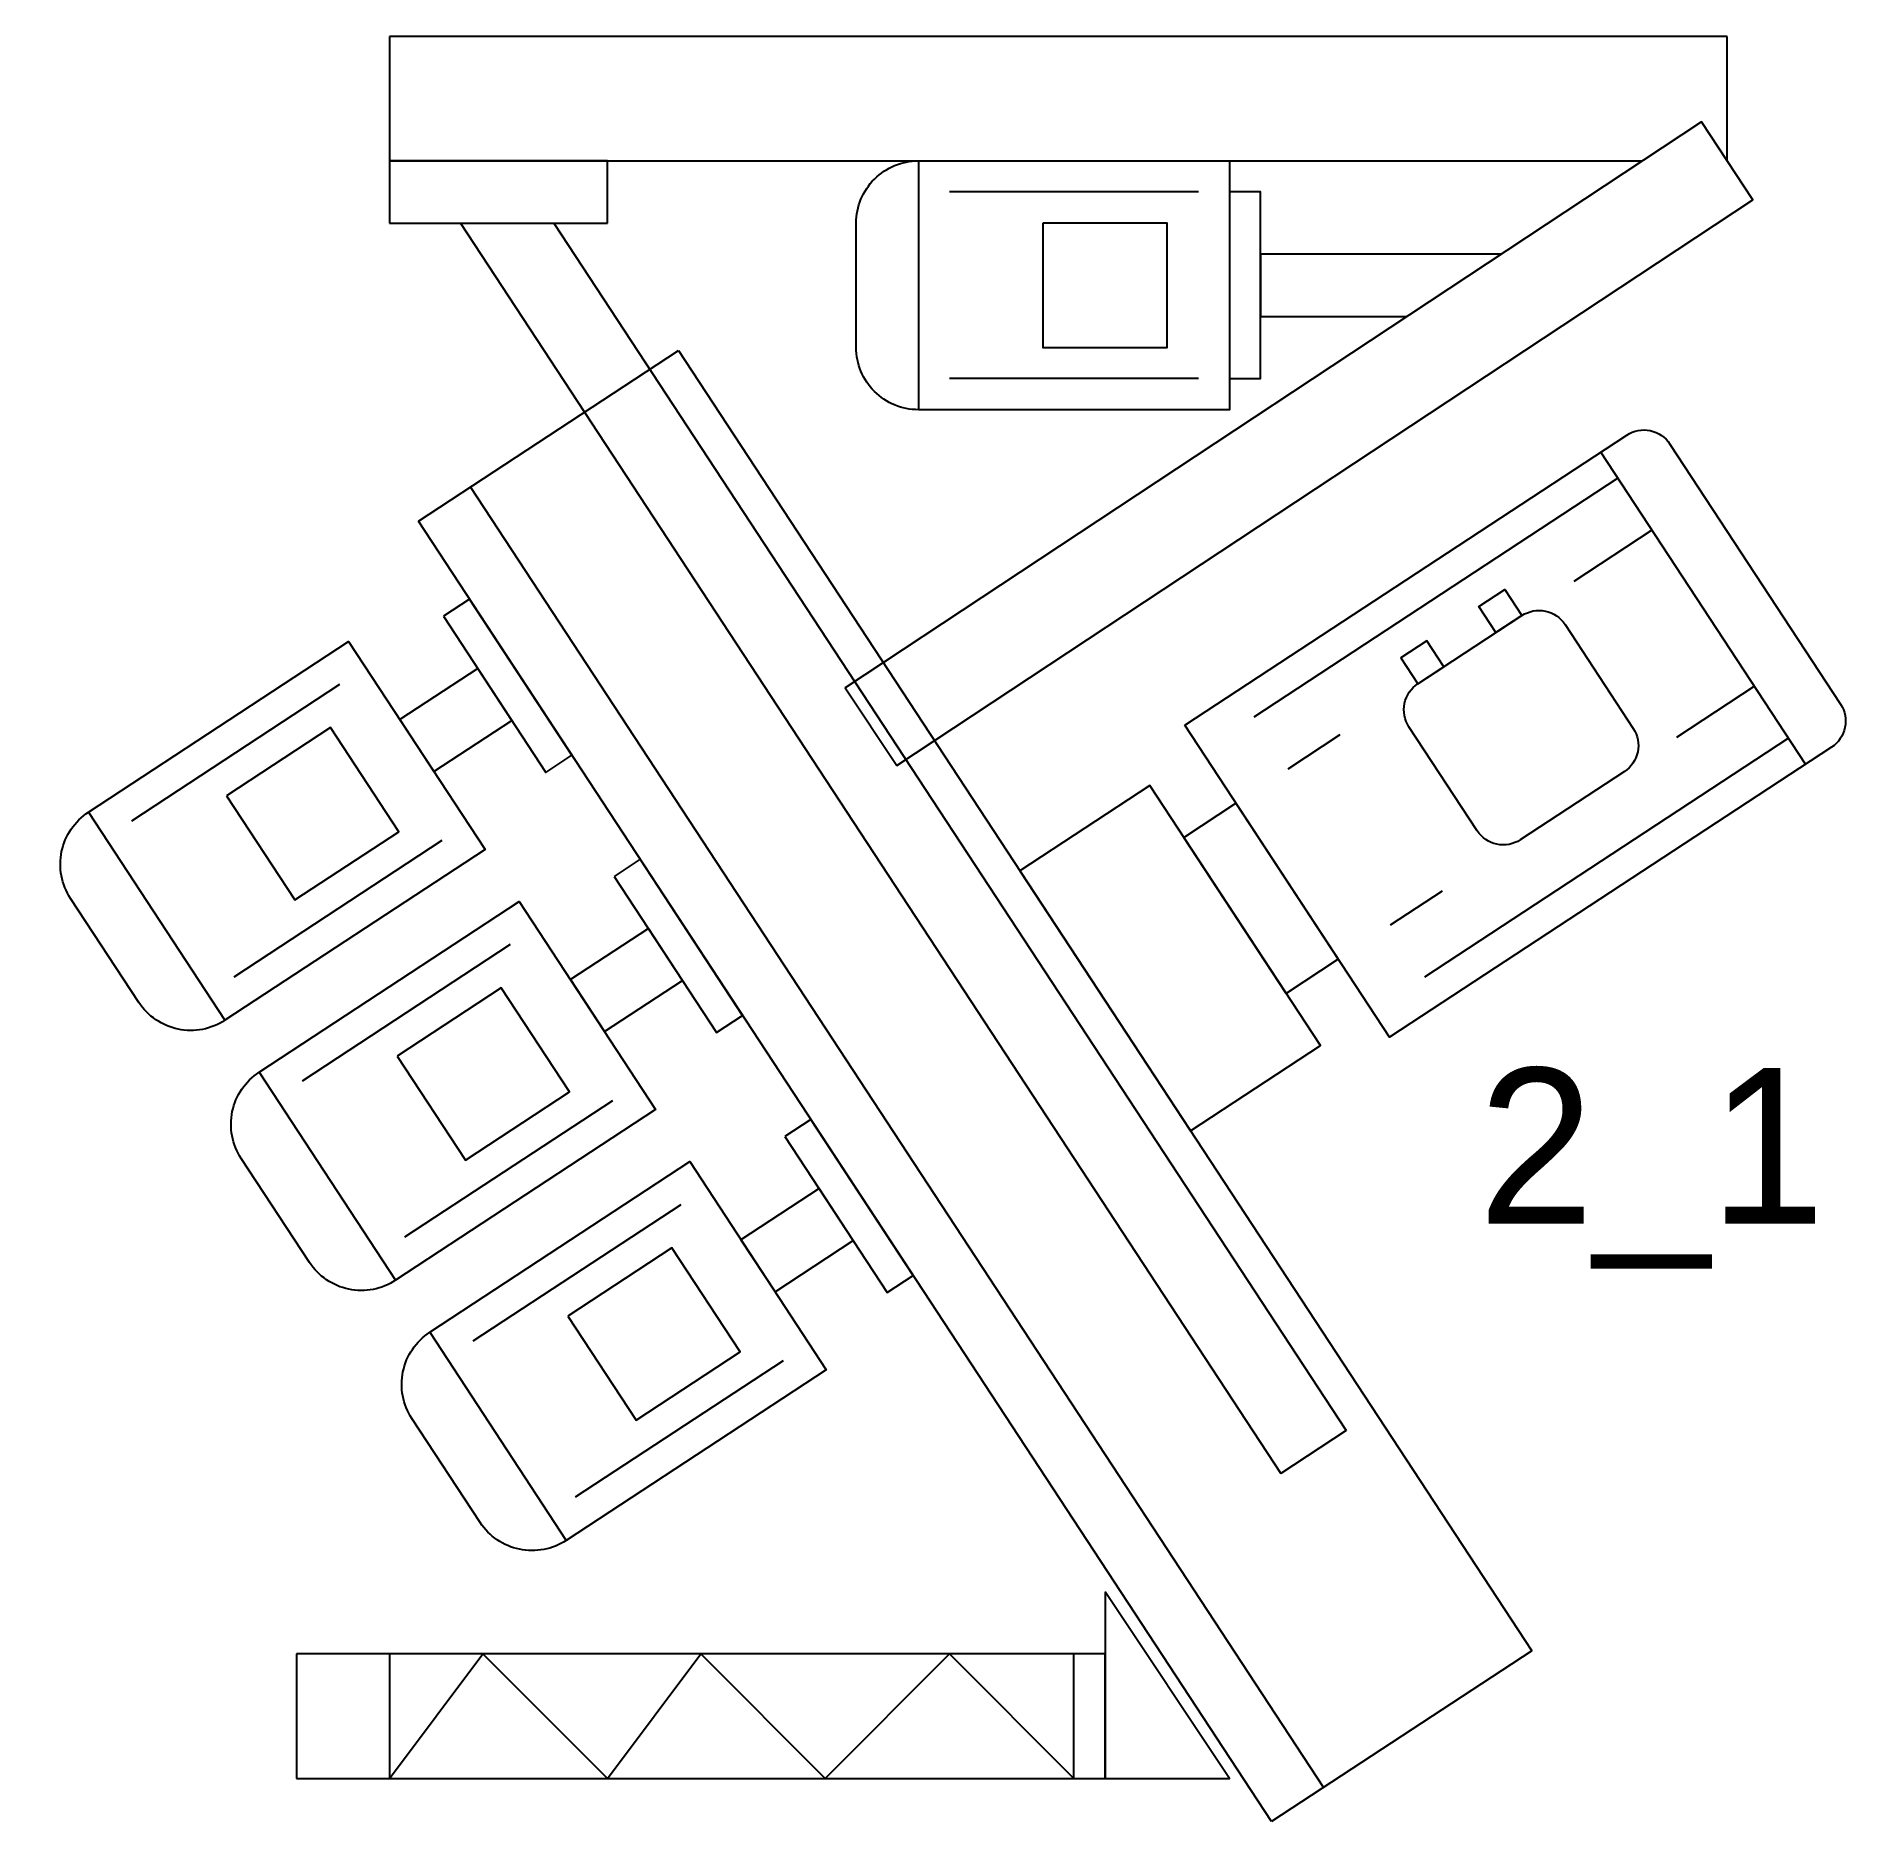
# Model space of a CAD drawing. Extents: x -1.4 to 57.2, y 10.6 to 68.
import ezdxf

# ---------------------------------------------------------------- set-up
doc = ezdxf.new("R2010")
doc.units = 0
doc.layers.add('СХЕМА', color=7, linetype='CONTINUOUS')
doc.styles.get("Standard").update_dxf_attribs({"font": 'txt', "height": 5})

# ---------------------------------------------------------------- blocks, each defined once
blk = doc.blocks.new('MIXER')
at = {"layer": 'СХЕМА', "ltscale": 100}
for p, q in [((-4, 14), (4, 14)), ((-3, 5), (-3, 13)), ((3, 5), (3, 13))]:
    blk.add_line(p, q, dxfattribs=at)
blk.add_lwpolyline([(4, 14, 0.414214), (2, 16), (-2, 16, 0.414214), (-4, 14), (-4, 4), (4, 4)], format="xyb", close=True, dxfattribs=at)
for points in [[(-2, 10), (2, 10), (2, 6), (-2, 6)], [(-1, 4), (1, 4), (1, 1), (-1, 1)], [(-3, 1), (3, 1), (3, 0), (-3, 0)]]:
    blk.add_lwpolyline(points, close=True, dxfattribs=at)
at = {"layer": 'СХЕМА', "ltscale": 100, "flags": 5}
blk.add_attdef('ID', (-2, 11), '', height=2.5, dxfattribs=at)
blk = doc.blocks.new('DRIVER_REDUCER')
at = {"layer": 'СХЕМА'}
for p, q in [((-6, 23), (6, 23)), ((-5, 23), (-5, 9)), ((-3, 23), (-3, 20)), ((3, 23), (3, 20)), ((5, 23), (5, 9)), ((-3, 11), (-3, 9)), ((3, 11), (3, 9))]:
    blk.add_line(p, q, dxfattribs=at)
for points in [[(6, 7), (6, 24, 0.414214), (5, 25), (-5, 25, 0.414214), (-6, 24), (-6, 7)], [(3, 18, 0.414214), (2, 19), (-2, 19, 0.414214), (-3, 18), (-3, 14, 0.414214), (-2, 13), (2, 13, 0.414214), (3, 14)]]:
    blk.add_lwpolyline(points, format="xyb", close=True, dxfattribs=at)
for points in [[(3, 18), (3, 17), (4, 17), (4, 18)], [(3, 14), (3, 15), (4, 15), (4, 14)], [(-3, 7), (-3, 5), (3, 5), (3, 7)], [(-5, 0), (-5, 5), (5, 5), (5, 0)]]:
    blk.add_lwpolyline(points, close=True, dxfattribs=at)
at = {"layer": 'СХЕМА', "ltscale": 100, "flags": 5}
blk.add_attdef('ID', (-2, 20), '', height=2.5, dxfattribs=at)
blk = doc.blocks.new('DRIVER_REDUCER_2')
at = {"layer": 'СХЕМА', "ltscale": 100}
for p, q in [((-4, 11), (4, 11)), ((-3, 2), (-3, 10)), ((3, 2), (3, 10))]:
    blk.add_line(p, q, dxfattribs=at)
blk.add_lwpolyline([(4, 11, 0.414214), (2, 13), (-2, 13, 0.414214), (-4, 11), (-4, 1), (4, 1)], format="xyb", close=True, dxfattribs=at)
for points in [[(-2, 7), (2, 7), (2, 3), (-2, 3)], [(-3, 1), (3, 1), (3, 0), (-3, 0)]]:
    blk.add_lwpolyline(points, close=True, dxfattribs=at)
at = {"layer": 'СХЕМА', "ltscale": 100, "flags": 5}
blk.add_attdef('ID', (-2, 8), '', height=2.5, dxfattribs=at)
blk = doc.blocks.new('GRAINER_SCREW')
at = {"layer": 'СХЕМА', "ltscale": 100}
for p, q in [((-30, 0), (-4, 0)), ((-30, -4), (-30, 0)), ((-27, -4), (-27, 0)), ((-27, 0), (-24, -4)), ((-24, -4), (-20, 0)), ((-20, 0), (-17, -4)), ((-17, -4), (-13, 0)), ((-13, 0), (-9, -4)), ((-9, -4), (-5, 0)), ((-5, 0), (-5, -4)), ((-4, 0), (-4, -4)), ((-4, -4), (-30, -4))]:
    blk.add_line(p, q, dxfattribs=at)
blk.add_lwpolyline([(-4, -6), (-4, 0), (0, 0), (-4, -6)], dxfattribs=at)
at = {"layer": 'СХЕМА', "ltscale": 100, "flags": 5}
blk.add_attdef('ID', (-23, -3), '', height=2.5, dxfattribs=at)
blk = doc.blocks.new('GRAINER')
at = {"layer": 'СХЕМА', "ltscale": 100}
for p, q in [((38.355932, 57.387762), (10.92311, 15.585367)), ((46.716411, 51.901198), (38.355932, 57.387762)), ((12.595206, 14.488054), (40.028028, 56.290449)), ((19.283589, 10.098802), (46.716411, 51.901198)), ((12.275804, 6), (38.652536, 46.193116)), ((40.749464, 44.817007), (38.652536, 46.193116)), ((15.275804, 6), (40.749464, 44.817007)), ((10.92311, 15.585367), (19.283589, 10.098802)), ((10, 6), (17, 6)), ((10, 4), (10, 6)), ((17, 6), (17, 4)), ((17, 4), (10, 4)), ((10, 0), (10, 4)), ((10, 4), (50.279845, 4)), ((53, 4), (53, 0)), ((53, 0), (10, 0))]:
    blk.add_line(p, q, dxfattribs=at)
blk.add_lwpolyline([(26.307861, 23.442271), (53.829778, 5.249587), (52.170222, 2.750413), (24.648305, 20.943096)], close=True, dxfattribs=at)
blk.add_lwpolyline([(45.74144, 7), (38, 7), (38, 9), (42.715838, 9)], dxfattribs=at)
blk.add_blockref('GRAINER_SCREW', (37, 56), dxfattribs=at)
for name, p, rotation in [('MIXER', (25.188177, 37.322612), 56.725112), ('MIXER', (19.701613, 28.962133), 56.725112), ('DRIVER_REDUCER', (33, 31), 236.725112), ('MIXER', (14.215049, 20.601654), 56.725112), ('DRIVER_REDUCER_2', (38, 8), 90)]:
    blk.add_blockref(name, p, dxfattribs=dict(at, rotation=rotation))
at = {"layer": 'СХЕМА', "ltscale": 100, "flags": 4}
blk.add_attdef('ID', (45, 34), '', height=5, dxfattribs=at)

msp = doc.modelspace()

# ---------------------------------------------------------------- block references
at = {"layer": 'СХЕМА', "ltscale": 100}
ref = msp.add_blockref('GRAINER', (0, 68), dxfattribs=dict(at, xscale=-1, rotation=180))
ref.add_attrib('ID', '2_1', (45, 29.833333), dxfattribs={"ltscale": 100, "height": 5, "flags": 4})

doc.saveas('drawing.dxf')
